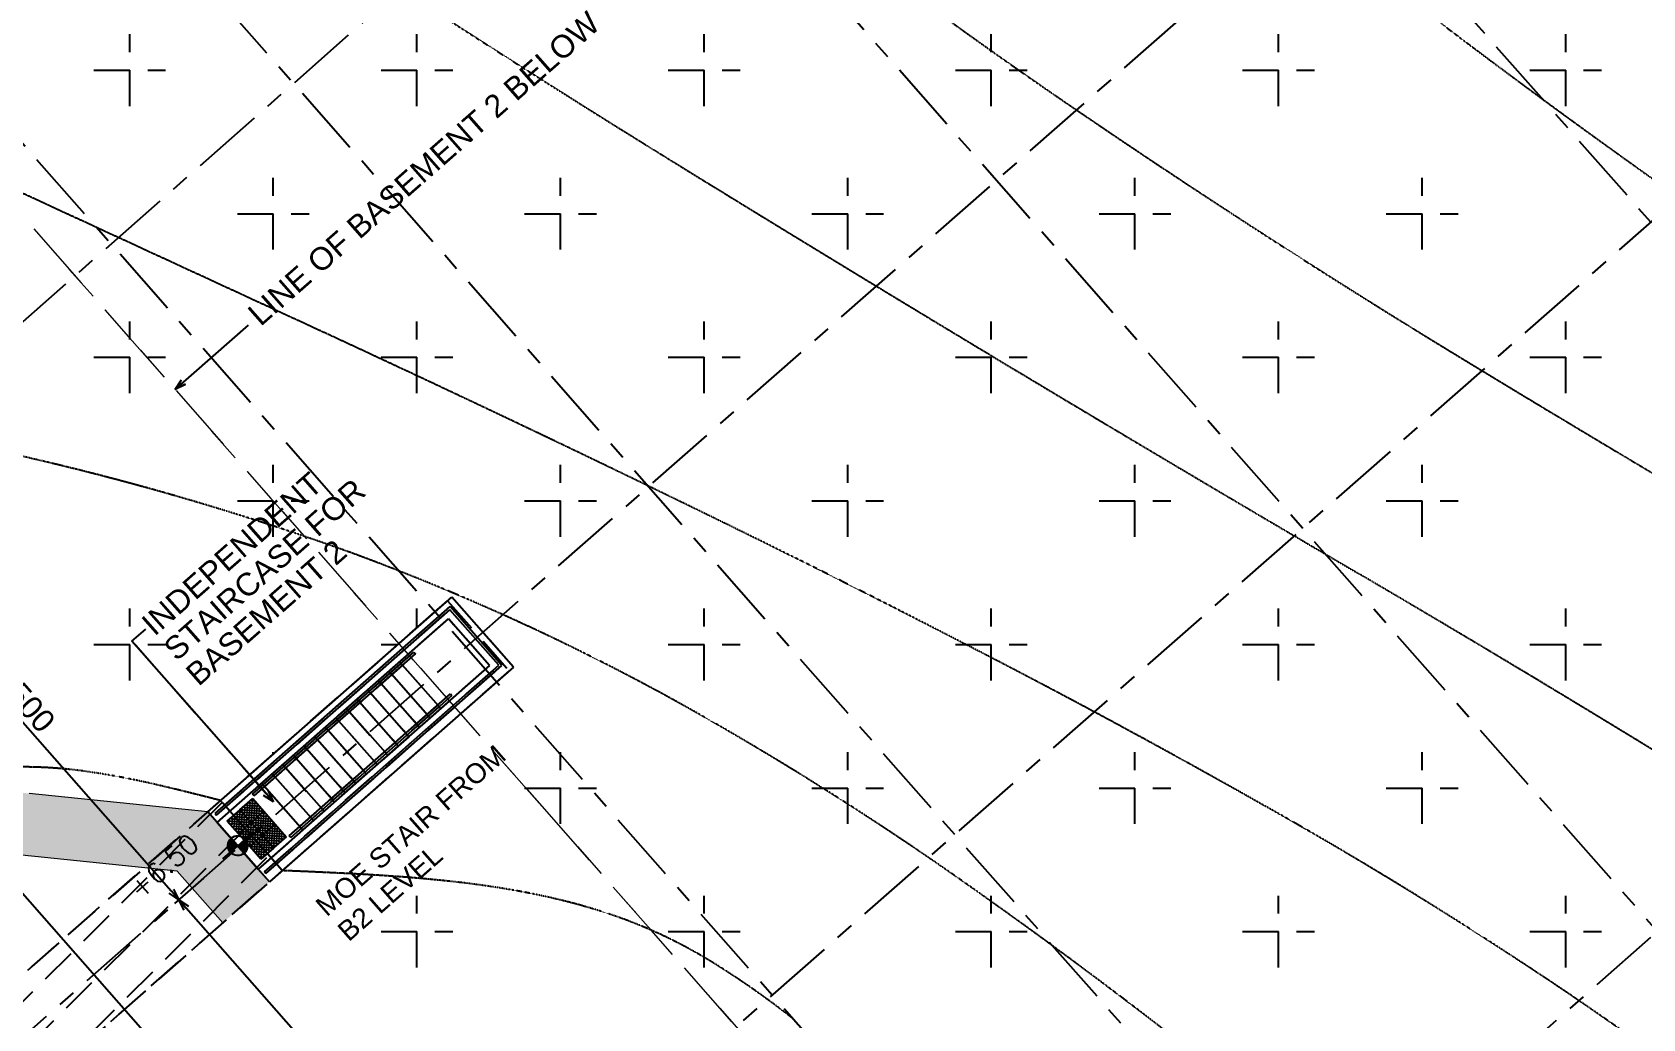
# Model space of a CAD drawing. Header units: millimetres. Extents: x 832728086 to 834530684, y 817551485 to 818349469.
# Drawn here: x 834297470 to 834325959, y 817949578 to 817967031 of the extents above; entities that cross this region are included whole.
import ezdxf

# ---------------------------------------------------------------- set-up
doc = ezdxf.new("R2010")
doc.units = ezdxf.units.MM
doc.header["$LTSCALE"] = 100
for name, pattern in [('Grid Line', [22.225, 12.7, -3.175, 3.175, -3.175]), ('Hidden', [9.525, 6.35, -3.175]), ('HIDDEN2', [4.7625, 3.175, -1.5875])]:
    doc.linetypes.add(name, pattern=pattern)
for name, color, linetype in [('+C-160', 160, 'Hidden'), ('3B50A-DLN-ARC-DWG-1003-P00-LRXX$0$DLN240__', 1, 'Continuous'), ('DLN020__', 6, 'Continuous'), ('DLN030_1', 1, 'Continuous'), ('DLN0401_', 7, 'Continuous'), ('DLN040__', 7, 'Continuous'), ('DLN210__', 7, 'Continuous'), ('DLN240__', 1, 'Continuous'), ('LEVEL', 7, 'Continuous')]:
    doc.layers.add(name, color=color, linetype=linetype)
for name, color, linetype, lineweight in [('+C-43', 43, 'Continuous', 9), ('A-FLOR', 192, 'Continuous', 9), ('Tactile', 251, 'Continuous', 5)]:
    doc.layers.add(name, color=color, linetype=linetype, lineweight=lineweight)
doc.styles.add('romans', font='romans.shx')
doc.styles.get("Standard").update_dxf_attribs({"font": 'swiss.ttf'})
doc.styles.add('Swis721tBT', font='swissl.ttf')
doc.dimstyles.new('INTDIM', dxfattribs={"dimtxt": 200, "dimasz": 125, "dimexe": 100, "dimexo": 150, "dimgap": 80, "dimtad": 1, "dimdec": 0, "dimzin": 9, "dimdsep": 46, "dimtxsty": 'Swis721tBT', "dimblk": 'OPEN30', "dimcen": -125, "dimclrd": 256, "dimclre": 256, "dimclrt": 2, "dimaunit": 1, "dimadec": 1, "dimazin": 0, "dimtfac": 0.444444, "dimtdec": 0, "dimtix": 1, "dimtmove": 2, "dimatfit": 3, "dimldrblk": 'OPEN30', "dimfxl": 0, "dimtolj": 1, "dimlwd": -1, "dimlwe": -1, "dimarcsym": 0})
doc.dimstyles.new('INTDIM350', dxfattribs={"dimtxt": 350, "dimasz": 200, "dimexe": 100, "dimexo": 150, "dimgap": 100, "dimtad": 1, "dimdec": 0, "dimzin": 9, "dimdsep": 46, "dimtxsty": 'Swis721tBT', "dimblk": 'OPEN30', "dimcen": -125, "dimclrd": 256, "dimclre": 256, "dimclrt": 2, "dimaunit": 1, "dimadec": 1, "dimazin": 0, "dimtfac": 0.444444, "dimtdec": 0, "dimtix": 1, "dimtmove": 2, "dimatfit": 3, "dimldrblk": 'OPEN30', "dimfxl": 0, "dimtolj": 1, "dimlwd": -1, "dimlwe": -1, "dimarcsym": 0})

# ---------------------------------------------------------------- blocks, each defined once
blk = doc.blocks.new('_Open30')
at = {"color": 0, "linetype": 'ByBlock', "lineweight": -2}
for p, q in [((-1, 0.27), (0, 0)), ((0, 0), (-1, -0.27)), ((0, 0), (-1, 0))]:
    blk.add_line(p, q, dxfattribs=at)
blk = doc.blocks.new('*D28')
at = {"layer": 'Defpoints', "color": 0}
for p in [(834269377, 817985820), (834268235, 817984815), (834325665, 817921862)]:
    blk.add_point(p, dxfattribs=at)
at = {"layer": 'DLN030_1', "linetype": 'Continuous'}
for p, q in [((834269264, 817985721), (834268160, 817984749)), ((834324391, 817921007), (834268367, 817984665)), ((834325552, 817921763), (834324448, 817920791))]:
    blk.add_line(p, q, dxfattribs=at)
at = {"layer": 'DLN030_1', "xscale": 200, "yscale": 200, "zscale": 200}
for p, rotation in [((834268235, 817984815), 131.3501965874743), ((834324523, 817920857), 311.3501965874743)]:
    blk.add_blockref('_Open30', p, dxfattribs=dict(at, rotation=rotation))
at = {"layer": 'DLN030_1', "color": 2, "insert": (834295471, 817953436), "char_height": 400, "attachment_point": 5, "rotation": 311.3502, "style": 'Swis721tBT'}
blk.add_mtext('\\A1;85200', dxfattribs=at)
blk = doc.blocks.new('*D33')
at = {"layer": 'Defpoints', "color": 0}
for p in [(834300611, 817952165), (834300064, 817951683), (834306137, 817946105)]:
    blk.add_point(p, dxfattribs=at)
at = {"layer": 'DLN030_1', "linetype": 'Continuous'}
for p, q in [((834300498, 817952066), (834299988, 817951617)), ((834305349, 817945677), (834300196, 817951533)), ((834306025, 817946006), (834305406, 817945461))]:
    blk.add_line(p, q, dxfattribs=at)
at = {"layer": 'DLN030_1', "xscale": 200, "yscale": 200, "zscale": 200}
for p, rotation in [((834300064, 817951683), 131.3501965874743), ((834305481, 817945527), 311.3501965874743)]:
    blk.add_blockref('_Open30', p, dxfattribs=dict(at, rotation=rotation))
at = {"layer": 'DLN030_1', "color": 2, "insert": (834303013, 817948764), "char_height": 400, "attachment_point": 5, "rotation": 311.3502, "style": 'Swis721tBT'}
blk.add_mtext('\\A1;8200', dxfattribs=at)
blk = doc.blocks.new('*D34')
at = {"layer": 'Defpoints', "color": 0}
for p in [(834294331, 817959293), (834293787, 817958814), (834300611, 817952165)]:
    blk.add_point(p, dxfattribs=at)
at = {"layer": 'DLN030_1', "linetype": 'Continuous'}
for p, q in [((834294218, 817959194), (834293712, 817958748)), ((834299931, 817951833), (834293919, 817958664)), ((834300498, 817952066), (834299988, 817951617))]:
    blk.add_line(p, q, dxfattribs=at)
at = {"layer": 'DLN030_1', "xscale": 200, "yscale": 200, "zscale": 200}
for p, rotation in [((834293787, 817958814), 131.3501965874743), ((834300064, 817951683), 311.3501965874743)]:
    blk.add_blockref('_Open30', p, dxfattribs=dict(at, rotation=rotation))
at = {"layer": 'DLN030_1', "color": 2, "insert": (834297349, 817955200), "char_height": 400, "attachment_point": 5, "rotation": 311.3502, "style": 'Swis721tBT'}
blk.add_mtext('\\A1;9500', dxfattribs=at)
blk = doc.blocks.new('*X5')
at = {"color": 0}
for p, q in [((45956, 42700), (46156, 42700)), ((45956, 42694), (46156, 42694)), ((45957, 42688), (46156, 42688)), ((45957, 42681), (46156, 42681)), ((45958, 42675), (46156, 42675)), ((45959, 42669), (46156, 42669)), ((45960, 42662), (46156, 42662)), ((45962, 42656), (46156, 42656)), ((45964, 42650), (46156, 42650)), ((45965, 42644), (46156, 42644)), ((45968, 42638), (46156, 42638)), ((45970, 42631), (46156, 42631)), ((45973, 42625), (46156, 42625)), ((45975, 42619), (46156, 42619)), ((45978, 42612), (46156, 42612)), ((45982, 42606), (46156, 42606)), ((45986, 42600), (46156, 42600)), ((45990, 42594), (46156, 42594)), ((45994, 42588), (46156, 42588)), ((45999, 42581), (46156, 42581)), ((46004, 42575), (46156, 42575)), ((46009, 42569), (46156, 42569)), ((46015, 42562), (46156, 42562)), ((46022, 42556), (46156, 42556)), ((46029, 42550), (46156, 42550)), ((46037, 42544), (46156, 42544)), ((46047, 42538), (46156, 42538)), ((46057, 42531), (46156, 42531)), ((46069, 42525), (46156, 42525)), ((46083, 42519), (46156, 42519)), ((46102, 42512), (46156, 42512)), ((46133, 42506), (46156, 42506))]:
    blk.add_line(p, q, dxfattribs=at)
blk = doc.blocks.new('*X4')
at = {"color": 0}
for p, q in [((46156, 42900), (46200, 42900)), ((46156, 42894), (46222, 42894)), ((46156, 42888), (46238, 42888)), ((46156, 42881), (46250, 42881)), ((46156, 42875), (46261, 42875)), ((46156, 42869), (46271, 42869)), ((46156, 42862), (46279, 42862)), ((46156, 42856), (46287, 42856)), ((46156, 42850), (46294, 42850)), ((46156, 42844), (46300, 42844)), ((46156, 42838), (46306, 42838)), ((46156, 42831), (46311, 42831)), ((46156, 42825), (46316, 42825)), ((46156, 42819), (46320, 42819)), ((46156, 42812), (46324, 42812)), ((46156, 42806), (46328, 42806)), ((46156, 42800), (46332, 42800)), ((46156, 42794), (46335, 42794)), ((46156, 42788), (46338, 42788)), ((46156, 42781), (46341, 42781)), ((46156, 42775), (46343, 42775)), ((46156, 42769), (46345, 42769)), ((46156, 42762), (46347, 42762)), ((46156, 42756), (46349, 42756)), ((46156, 42750), (46351, 42750)), ((46156, 42744), (46352, 42744)), ((46156, 42738), (46353, 42738)), ((46156, 42731), (46354, 42731)), ((46156, 42725), (46355, 42725)), ((46156, 42719), (46355, 42719)), ((46156, 42712), (46356, 42712)), ((46156, 42706), (46356, 42706))]:
    blk.add_line(p, q, dxfattribs=at)
blk = doc.blocks.new('ELFIN')
at = {"layer": 'LEVEL'}
for p, q in [((0, 0.5), (0, 0)), ((0, 0), (-0.5, 0)), ((0, 0), (0, -0.5)), ((0.5, 0), (0, 0))]:
    blk.add_line(p, q, dxfattribs=at)
for start, end in [(90, 180), (180, 270), (0, 90), (270, 0)]:
    blk.add_arc((0, 0), 0.25, start, end, dxfattribs=at)
at = {"layer": 'LEVEL', "xscale": 0.00125, "yscale": 0.00125, "zscale": 0.00125}
for name in ['*X4', '*X5']:
    blk.add_blockref(name, (-57.695, -53.381), dxfattribs=at)
at = {"layer": 'LEVEL', "style": 'romans'}
blk.add_attdef('ELFIN', (0.254, 0.347), '', height=0.5, dxfattribs=at)
blk = doc.blocks.new('A$C5BA90D9C')
at = {"layer": 'Tactile', "color": 9, "elevation": 0}
for points in [[(834301034, 817953176), (834301259, 817953374), (834301457, 817953149), (834301232, 817952950)], [(834301034, 817953176), (834301259, 817953374), (834301457, 817953149), (834301232, 817952950)], [(834301232, 817952950), (834301457, 817953149), (834301655, 817952923), (834301430, 817952725)], [(834301232, 817952950), (834301457, 817953149), (834301655, 817952923), (834301430, 817952725)], [(834301430, 817952725), (834301655, 817952923), (834301853, 817952698), (834301628, 817952500)]]:
    blk.add_lwpolyline(points, close=True, dxfattribs=at)
at = {"layer": 'Tactile', "color": 9}
for centre in [(834301121, 817953213, 0), (834301121, 817953213, 0), (834301163, 817953210, 0), (834301163, 817953210, 0), (834301166, 817953252, 0), (834301166, 817953252, 0), (834301206, 817953207, 0), (834301206, 817953207, 0), (834301208, 817953249, 0), (834301208, 817953249, 0), (834301211, 817953292, 0), (834301211, 817953292, 0), (834301248, 817953204, 0), (834301248, 817953204, 0), (834301251, 817953247, 0), (834301251, 817953247, 0), (834301253, 817953289, 0), (834301253, 817953289, 0), (834301256, 817953331, 0), (834301256, 817953331, 0), (834301290, 817953202, 0), (834301290, 817953202, 0), (834301293, 817953244, 0), (834301293, 817953244, 0), (834301296, 817953286, 0), (834301296, 817953286, 0), (834301335, 817953241, 0), (834301335, 817953241, 0), (834301076, 817953173, 0), (834301076, 817953173, 0), (834301116, 817953128, 0), (834301116, 817953128, 0), (834301118, 817953170, 0), (834301118, 817953170, 0), (834301155, 817953083, 0), (834301155, 817953083, 0), (834301158, 817953125, 0), (834301158, 817953125, 0), (834301161, 817953168, 0), (834301161, 817953168, 0), (834301195, 817953038, 0), (834301195, 817953038, 0), (834301198, 817953080, 0), (834301198, 817953080, 0), (834301200, 817953122, 0), (834301200, 817953122, 0), (834301203, 817953165, 0), (834301203, 817953165, 0), (834301235, 817952993, 0), (834301235, 817952993, 0), (834301237, 817953035, 0), (834301237, 817953035, 0), (834301240, 817953077, 0), (834301240, 817953077, 0), (834301243, 817953120, 0), (834301243, 817953120, 0), (834301245, 817953162, 0), (834301245, 817953162, 0), (834301274, 817952948, 0), (834301274, 817952948, 0), (834301280, 817953032, 0), (834301280, 817953032, 0), (834301282, 817953075, 0), (834301282, 817953075, 0), (834301285, 817953117, 0), (834301285, 817953117, 0), (834301288, 817953159, 0), (834301288, 817953159, 0), (834301317, 817952945, 0), (834301317, 817952945, 0), (834301319, 817952987, 0), (834301319, 817952987, 0), (834301325, 817953072, 0), (834301325, 817953072, 0), (834301327, 817953114, 0), (834301327, 817953114, 0), (834301330, 817953157, 0), (834301330, 817953157, 0), (834301333, 817953199, 0), (834301333, 817953199, 0), (834301359, 817952942, 0), (834301359, 817952942, 0), (834301362, 817952985, 0), (834301362, 817952985, 0), (834301364, 817953027, 0), (834301364, 817953027, 0), (834301370, 817953112, 0), (834301370, 817953112, 0), (834301372, 817953154, 0), (834301372, 817953154, 0), (834301375, 817953196, 0), (834301375, 817953196, 0), (834301401, 817952940, 0), (834301401, 817952940, 0), (834301404, 817952982, 0), (834301404, 817952982, 0), (834301407, 817953024, 0), (834301407, 817953024, 0), (834301409, 817953067, 0), (834301409, 817953067, 0), (834301415, 817953151, 0), (834301415, 817953151, 0), (834301444, 817952937, 0), (834301444, 817952937, 0), (834301446, 817952979, 0), (834301446, 817952979, 0), (834301449, 817953022, 0), (834301449, 817953022, 0), (834301452, 817953064, 0), (834301452, 817953064, 0), (834301454, 817953106, 0), (834301454, 817953106, 0), (834301486, 817952934, 0), (834301486, 817952934, 0), (834301489, 817952977, 0), (834301489, 817952977, 0), (834301491, 817953019, 0), (834301491, 817953019, 0), (834301494, 817953061, 0), (834301494, 817953061, 0), (834301528, 817952932, 0), (834301528, 817952932, 0), (834301531, 817952974, 0), (834301531, 817952974, 0), (834301534, 817953016, 0), (834301534, 817953016, 0), (834301571, 817952929, 0), (834301571, 817952929, 0), (834301573, 817952971, 0), (834301573, 817952971, 0), (834301613, 817952926, 0), (834301613, 817952926, 0), (834301314, 817952903, 0), (834301314, 817952903, 0), (834301353, 817952858, 0), (834301353, 817952858, 0), (834301356, 817952900, 0), (834301356, 817952900, 0), (834301393, 817952813, 0), (834301393, 817952813, 0), (834301396, 817952855, 0), (834301396, 817952855, 0), (834301399, 817952897, 0), (834301399, 817952897, 0), (834301433, 817952768, 0), (834301433, 817952768, 0), (834301435, 817952810, 0), (834301435, 817952810, 0), (834301438, 817952852, 0), (834301438, 817952852, 0), (834301441, 817952895, 0), (834301441, 817952895, 0), (834301474, 817952724, 0), (834301478, 817952807, 0), (834301478, 817952807, 0), (834301481, 817952850, 0), (834301481, 817952850, 0), (834301483, 817952892, 0), (834301483, 817952892, 0), (834301513, 817952679, 0), (834301516, 817952721, 0), (834301519, 817952763, 0), (834301523, 817952847, 0), (834301523, 817952847, 0), (834301526, 817952889, 0), (834301526, 817952889, 0), (834301553, 817952634, 0), (834301556, 817952676, 0), (834301558, 817952718, 0), (834301561, 817952761, 0), (834301564, 817952803, 0), (834301568, 817952886, 0), (834301568, 817952886, 0), (834301595, 817952631, 0), (834301598, 817952673, 0), (834301601, 817952716, 0), (834301604, 817952758, 0), (834301606, 817952800, 0), (834301609, 817952843, 0), (834301640, 817952671, 0), (834301643, 817952713, 0), (834301646, 817952755, 0), (834301649, 817952798, 0), (834301651, 817952840, 0), (834301654, 817952882, 0), (834301683, 817952668, 0), (834301686, 817952710, 0), (834301688, 817952753, 0), (834301691, 817952795, 0), (834301694, 817952837, 0), (834301725, 817952665, 0), (834301728, 817952708, 0), (834301731, 817952750, 0), (834301733, 817952792, 0), (834301767, 817952662, 0), (834301770, 817952705, 0), (834301773, 817952747, 0), (834301813, 817952702, 0), (834301593, 817952589, 0), (834301632, 817952544, 0), (834301635, 817952586, 0), (834301638, 817952628, 0), (834301677, 817952583, 0), (834301680, 817952626, 0), (834301722, 817952623, 0)]:
    blk.add_circle(centre, 11, dxfattribs=at)
blk = doc.blocks.new('A$C062A3D83')
at = {"layer": '+C-160', "lineweight": 18, "ltscale": 2}
for p, q in [((-49749, -14538), (-18995, -49482)), ((-18995, -49482), (-18995, -49482)), ((-18995, -49482), (-16848, -51921)), ((-16848, -51921), (-16848, -51922)), ((-16848, -51922), (7696, -79810))]:
    blk.add_line(p, q, dxfattribs=at)
at = {"layer": '+C-160'}
for p, q in [((-24138, -39535), (-24138, -38265)), ((-19058, -39535), (-19058, -38265)), ((-13978, -39535), (-13978, -38265)), ((-8898, -39535), (-8898, -38265)), ((-3818, -39535), (-3818, -38265)), ((1262, -39535), (1262, -38265)), ((-24773, -38900), (-23503, -38900)), ((-19693, -38900), (-18423, -38900)), ((-14613, -38900), (-13343, -38900)), ((-9533, -38900), (-8263, -38900)), ((-4453, -38900), (-3183, -38900)), ((627, -38900), (1897, -38900)), ((-21598, -42075), (-21598, -40805)), ((-16518, -42075), (-16518, -40805)), ((-11438, -42075), (-11438, -40805)), ((-6358, -42075), (-6358, -40805)), ((-1278, -42075), (-1278, -40805)), ((-22233, -41440), (-20963, -41440)), ((-17153, -41440), (-15883, -41440)), ((-12073, -41440), (-10803, -41440)), ((-6993, -41440), (-5723, -41440)), ((-1913, -41440), (-643, -41440)), ((-24138, -44615), (-24138, -43345)), ((-23185, -44418), (-22039, -43409)), ((-19058, -44615), (-19058, -43345)), ((-13978, -44615), (-13978, -43345)), ((-8898, -44615), (-8898, -43345)), ((-3818, -44615), (-3818, -43345)), ((1262, -44615), (1262, -43345)), ((-24773, -43980), (-23503, -43980)), ((-19693, -43980), (-18423, -43980)), ((-14613, -43980), (-13343, -43980)), ((-9533, -43980), (-8263, -43980)), ((-4453, -43980), (-3183, -43980)), ((627, -43980), (1897, -43980)), ((-21598, -47155), (-21598, -45885)), ((-16518, -47155), (-16518, -45885)), ((-11438, -47155), (-11438, -45885)), ((-6358, -47155), (-6358, -45885)), ((-1278, -47155), (-1278, -45885)), ((-22233, -46520), (-20963, -46520)), ((-17153, -46520), (-15883, -46520)), ((-12073, -46520), (-10803, -46520)), ((-6993, -46520), (-5723, -46520)), ((-1913, -46520), (-643, -46520)), ((-28088, -56713), (-18515, -48287)), ((-24138, -49695), (-24138, -48425)), ((-22756, -52020, 0), (-18440, -48221, 0)), ((-22627, -52053, 0), (-18472, -48389, 0)), ((-19058, -48766), (-19058, -48425)), ((-18515, -48287), (-17425, -49526)), ((-17554, -49432, 0), (-18472, -48389, 0)), ((-17350, -49460, 0), (-18440, -48221, 0)), ((-13978, -49695), (-13978, -48425)), ((-8898, -49695), (-8898, -48425)), ((-3818, -49695), (-3818, -48425)), ((1262, -49695), (1262, -48425)), ((-22601, -52083, 0), (-18476, -48445, 0)), ((-22591, -52207, 0), (-18500, -48607, 0)), ((-18740, -48485, 0), (-18740, -48485, 0)), ((-17774, -49433, 0), (-18500, -48607, 0)), ((-17610, -49429, 0), (-18476, -48446, 0)), ((-24100, -49002), (-23856, -48788)), ((-24773, -49060), (-23503, -49060)), ((-21728, -51697), (-24100, -49002)), ((-21965, -51709, 0), (-19112, -49199, 0)), ((-21938, -51739, 0), (-19085, -49229, 0)), ((-19693, -49060), (-19393, -49060)), ((-19112, -49198, 0), (-19086, -49229, 0)), ((-14613, -49060), (-13343, -49060)), ((-9533, -49060), (-8263, -49060)), ((-4453, -49060), (-3183, -49060)), ((627, -49060), (1897, -49060)), ((-17425, -49526), (-25187, -56357)), ((-17774, -49433, 0), (-21864, -53033, 0)), ((-21754, -53083, 0), (-17610, -49429, 0)), ((-21728, -53113, 0), (-17554, -49432, 0)), ((-17350, -49460, 0), (-21666, -53258, 0)), ((-19551, -49532, 0), (-18824, -50358, 0)), ((-19364, -49367, 0), (-18637, -50192, 0)), ((-19739, -49697, 0), (-19012, -50523, 0)), ((-21317, -52445, 0), (-18464, -49934, 0)), ((-21291, -52475, 0), (-18438, -49964, 0)), ((-20114, -50027, 0), (-19387, -50853, 0)), ((-19927, -49862, 0), (-19200, -50688, 0)), ((-18464, -49934, 0), (-18438, -49964, 0)), ((-20490, -50358, 0), (-19763, -51183, 0)), ((-20302, -50193, 0), (-19575, -51018, 0)), ((-18749, -50291, 0), (-18749, -50291, 0)), ((-20865, -50688, 0), (-20138, -51514, 0)), ((-20677, -50523, 0), (-19951, -51349, 0)), ((-21598, -51001), (-21598, -50965)), ((-21053, -50853, 0), (-20326, -51679, 0)), ((-16518, -52235), (-16518, -50965)), ((-11438, -52235), (-11438, -50965)), ((-6358, -52235), (-6358, -50965)), ((-1278, -52235), (-1278, -50965)), ((-21428, -51183, 0), (-20701, -52009, 0)), ((-21240, -51018, 0), (-20514, -51844, 0)), ((-21803, -51514, 0), (-21077, -52340, 0)), ((-21616, -51349, 0), (-20889, -52174, 0)), ((-22531, -51822), (-28088, -56713)), ((-21441, -53060), (-22531, -51822)), ((-22188, -51985, 0), (-21963, -51786, 0)), ((-22188, -51985, 0), (-21963, -51786, 0)), ((-21938, -51739, 0), (-21965, -51709, 0)), ((-21963, -51786, 0), (-21765, -52012, 0)), ((-21963, -51786, 0), (-21765, -52012, 0)), ((-17153, -51600), (-15883, -51600)), ((-12073, -51600), (-10803, -51600)), ((-6993, -51600), (-5723, -51600)), ((-1913, -51600), (-643, -51600)), ((-40443, -69794), (-22502, -51854)), ((-22591, -52207, 0), (-22756, -52020, 0)), ((-22627, -52053, 0), (-22601, -52083, 0)), ((-22413, -52184, 0), (-22187, -51986, 0)), ((-22413, -52184, 0), (-22187, -51986, 0)), ((-21990, -52210, 0), (-22188, -51985, 0)), ((-21990, -52210, 0), (-22188, -51985, 0)), ((-22187, -51986, 0), (-21989, -52211, 0)), ((-22187, -51986, 0), (-21989, -52211, 0)), ((-21765, -52012, 0), (-21990, -52210, 0)), ((-21990, -52210, 0), (-21765, -52012, 0)), ((-21990, -52210, 0), (-21765, -52012, 0)), ((-21765, -52012, 0), (-21990, -52210, 0)), ((-21765, -52012, 0), (-21567, -52237, 0)), ((-21765, -52012, 0), (-21567, -52237, 0)), ((-40072, -70308), (-22089, -52324)), ((-22591, -52207, 0), (-21864, -53033, 0)), ((-21864, -53033, 0), (-22591, -52207, 0)), ((-22591, -52207, 0), (-21864, -53033, 0)), ((-22565, -52237, 0), (-22538, -52267, 0)), ((-22565, -52237, 0), (-22538, -52267, 0)), ((-22214, -52409, 0), (-22413, -52184, 0)), ((-22214, -52409, 0), (-22413, -52184, 0)), ((-21989, -52211, 0), (-22214, -52409, 0)), ((-22214, -52409, 0), (-21989, -52211, 0)), ((-22214, -52409, 0), (-21989, -52211, 0)), ((-21989, -52211, 0), (-22214, -52409, 0)), ((-22016, -52634, 0), (-22214, -52409, 0)), ((-22016, -52634, 0), (-22214, -52409, 0)), ((-21792, -52435, 0), (-21990, -52210, 0)), ((-21792, -52435, 0), (-21990, -52210, 0)), ((-21989, -52211, 0), (-21791, -52436, 0)), ((-21989, -52211, 0), (-21791, -52436, 0)), ((-21567, -52237, 0), (-21792, -52435, 0)), ((-21567, -52237, 0), (-21792, -52435, 0)), ((-21792, -52435, 0), (-21567, -52237, 0)), ((-21567, -52237, 0), (-21368, -52462, 0)), ((-21791, -52436, 0), (-22016, -52634, 0)), ((-21791, -52436, 0), (-22016, -52634, 0)), ((-22016, -52634, 0), (-21791, -52436, 0)), ((-21818, -52859, 0), (-22016, -52634, 0)), ((-21593, -52661, 0), (-21818, -52859, 0)), ((-21594, -52660, 0), (-21792, -52435, 0)), ((-21791, -52436, 0), (-21593, -52661, 0)), ((-21368, -52462, 0), (-21594, -52660, 0)), ((-21291, -52475, 0), (-21317, -52445, 0)), ((-39672, -70791), (-21675, -52794)), ((-21917, -52973, 0), (-21891, -53003, 0)), ((-21917, -52973, 0), (-21891, -53003, 0)), ((-25187, -56357), (-21441, -53060)), ((-21666, -53258, 0), (-21864, -53033, 0)), ((-21728, -53113, 0), (-21754, -53083, 0)), ((-19058, -54775), (-19058, -53505)), ((-13978, -54775), (-13978, -53505)), ((-8898, -54775), (-8898, -53505)), ((-3818, -54775), (-3818, -53505)), ((1262, -54775), (1262, -53505)), ((-19693, -54140), (-18423, -54140)), ((-14613, -54140), (-13343, -54140)), ((-9533, -54140), (-8263, -54140)), ((-4453, -54140), (-3183, -54140)), ((627, -54140), (1897, -54140))]:
    blk.add_line(p, q, dxfattribs=at)
at = {"layer": '+C-160', "lineweight": -2}
for p, q in [((-23335, -44550), (-23221, -44378)), ((-23335, -44550), (-23185, -44418)), ((-23150, -44458), (-23335, -44550)), ((-21596, -51847), (-21769, -51732)), ((-21596, -51847), (-21728, -51697)), ((-21688, -51662), (-21596, -51847))]:
    blk.add_line(p, q, dxfattribs=at)
at = {"layer": '+C-160', "ltscale": 5e-05}
blk.add_line((-22531, -51822), (-21441, -53060), dxfattribs=at)
at = {"layer": '+C-160'}
for centre in [(-21966, -51829, 0), (-21966, -51829, 0), (-22280, -52107, 0), (-22280, -52107, 0), (-22238, -52110, 0), (-22238, -52110, 0), (-22235, -52068, 0), (-22235, -52068, 0), (-22195, -52113, 0), (-22195, -52113, 0), (-22193, -52070, 0), (-22193, -52070, 0), (-22190, -52028, 0), (-22190, -52028, 0), (-22153, -52115, 0), (-22153, -52115, 0), (-22150, -52073, 0), (-22150, -52073, 0), (-22146, -51987, 0), (-22146, -51987, 0), (-22111, -52118, 0), (-22111, -52118, 0), (-22106, -52032, 0), (-22106, -52032, 0), (-22104, -51990, 0), (-22104, -51990, 0), (-22101, -51948, 0), (-22101, -51948, 0), (-22067, -52077, 0), (-22067, -52077, 0), (-22064, -52035, 0), (-22064, -52035, 0), (-22061, -51993, 0), (-22061, -51993, 0), (-22058, -51950, 0), (-22058, -51950, 0), (-22056, -51908, 0), (-22056, -51908, 0), (-22027, -52123, 0), (-22027, -52123, 0), (-22024, -52080, 0), (-22024, -52080, 0), (-22022, -52038, 0), (-22022, -52038, 0), (-22019, -51995, 0), (-22019, -51995, 0), (-22016, -51953, 0), (-22016, -51953, 0), (-22013, -51911, 0), (-22013, -51911, 0), (-22011, -51868, 0), (-22011, -51868, 0), (-21985, -52125, 0), (-21985, -52125, 0), (-21982, -52083, 0), (-21982, -52083, 0), (-21979, -52041, 0), (-21979, -52041, 0), (-21977, -51998, 0), (-21977, -51998, 0), (-21974, -51956, 0), (-21974, -51956, 0), (-21971, -51914, 0), (-21971, -51914, 0), (-21968, -51871, 0), (-21968, -51871, 0), (-21942, -52128, 0), (-21942, -52128, 0), (-21940, -52086, 0), (-21940, -52086, 0), (-21937, -52043, 0), (-21937, -52043, 0), (-21934, -52001, 0), (-21934, -52001, 0), (-21931, -51959, 0), (-21931, -51959, 0), (-21929, -51916, 0), (-21929, -51916, 0), (-21926, -51874, 0), (-21926, -51874, 0), (-21897, -52088, 0), (-21897, -52088, 0), (-21895, -52046, 0), (-21895, -52046, 0), (-21892, -52004, 0), (-21892, -52004, 0), (-21889, -51961, 0), (-21889, -51961, 0), (-21886, -51919, 0), (-21886, -51919, 0), (-21858, -52133, 0), (-21858, -52133, 0), (-21852, -52049, 0), (-21852, -52049, 0), (-21849, -52006, 0), (-21849, -52006, 0), (-21847, -51964, 0), (-21847, -51964, 0), (-21815, -52136, 0), (-21815, -52136, 0), (-21813, -52094, 0), (-21813, -52094, 0), (-21807, -52009, 0), (-21807, -52009, 0), (-21773, -52139, 0), (-21773, -52139, 0), (-21770, -52096, 0), (-21770, -52096, 0), (-21768, -52054, 0), (-21768, -52054, 0), (-21731, -52141, 0), (-21731, -52141, 0), (-21728, -52099, 0), (-21728, -52099, 0), (-21688, -52144, 0), (-21688, -52144, 0), (-22370, -52187, 0), (-22370, -52187, 0), (-22331, -52232, 0), (-22331, -52232, 0), (-22328, -52189, 0), (-22328, -52189, 0), (-22325, -52147, 0), (-22325, -52147, 0), (-22291, -52277, 0), (-22291, -52277, 0), (-22288, -52234, 0), (-22288, -52234, 0), (-22286, -52192, 0), (-22286, -52192, 0), (-22283, -52150, 0), (-22283, -52150, 0), (-22251, -52322, 0), (-22251, -52322, 0), (-22249, -52279, 0), (-22249, -52279, 0), (-22246, -52237, 0), (-22246, -52237, 0), (-22243, -52195, 0), (-22243, -52195, 0), (-22241, -52152, 0), (-22241, -52152, 0), (-22212, -52367, 0), (-22212, -52367, 0), (-22209, -52324, 0), (-22209, -52324, 0), (-22206, -52282, 0), (-22206, -52282, 0), (-22204, -52240, 0), (-22204, -52240, 0), (-22201, -52197, 0), (-22201, -52197, 0), (-22198, -52155, 0), (-22198, -52155, 0), (-22172, -52412, 0), (-22172, -52412, 0), (-22167, -52327, 0), (-22167, -52327, 0), (-22164, -52285, 0), (-22164, -52285, 0), (-22161, -52242, 0), (-22161, -52242, 0), (-22159, -52200, 0), (-22159, -52200, 0), (-22156, -52158, 0), (-22156, -52158, 0), (-22130, -52414, 0), (-22130, -52414, 0), (-22127, -52372, 0), (-22127, -52372, 0), (-22122, -52287, 0), (-22122, -52287, 0), (-22119, -52245, 0), (-22119, -52245, 0), (-22116, -52203, 0), (-22116, -52203, 0), (-22114, -52160, 0), (-22114, -52160, 0), (-22087, -52417, 0), (-22087, -52417, 0), (-22085, -52375, 0), (-22085, -52375, 0), (-22082, -52332, 0), (-22082, -52332, 0), (-22077, -52248, 0), (-22077, -52248, 0), (-22074, -52205, 0), (-22074, -52205, 0), (-22071, -52163, 0), (-22071, -52163, 0), (-22045, -52420, 0), (-22045, -52420, 0), (-22042, -52377, 0), (-22042, -52377, 0), (-22040, -52335, 0), (-22040, -52335, 0), (-22037, -52293, 0), (-22037, -52293, 0), (-22032, -52208, 0), (-22032, -52208, 0), (-22003, -52423, 0), (-22003, -52423, 0), (-22000, -52380, 0), (-22000, -52380, 0), (-21997, -52338, 0), (-21997, -52338, 0), (-21995, -52296, 0), (-21995, -52296, 0), (-21992, -52253, 0), (-21992, -52253, 0), (-21987, -52168, 0), (-21987, -52168, 0), (-21960, -52425, 0), (-21960, -52425, 0), (-21958, -52383, 0), (-21958, -52383, 0), (-21955, -52341, 0), (-21955, -52341, 0), (-21952, -52298, 0), (-21952, -52298, 0), (-21948, -52213, 0), (-21948, -52213, 0), (-21918, -52428, 0), (-21918, -52428, 0), (-21915, -52386, 0), (-21915, -52386, 0), (-21913, -52343, 0), (-21913, -52343, 0), (-21908, -52258, 0), (-21908, -52258, 0), (-21905, -52215, 0), (-21905, -52215, 0), (-21903, -52173, 0), (-21903, -52173, 0), (-21873, -52388, 0), (-21873, -52388, 0), (-21868, -52303, 0), (-21868, -52303, 0), (-21866, -52260, 0), (-21866, -52260, 0), (-21863, -52218, 0), (-21863, -52218, 0), (-21860, -52176, 0), (-21860, -52176, 0), (-21829, -52348, 0), (-21829, -52348, 0), (-21826, -52305, 0), (-21826, -52305, 0), (-21823, -52263, 0), (-21823, -52263, 0), (-21821, -52221, 0), (-21821, -52221, 0), (-21818, -52178, 0), (-21818, -52178, 0), (-21789, -52393, 0), (-21789, -52393, 0), (-21786, -52350, 0), (-21786, -52350, 0), (-21784, -52308, 0), (-21784, -52308, 0), (-21781, -52266, 0), (-21781, -52266, 0), (-21778, -52223, 0), (-21778, -52223, 0), (-21776, -52181, 0), (-21776, -52181, 0), (-21744, -52353, 0), (-21744, -52353, 0), (-21741, -52311, 0), (-21741, -52311, 0), (-21739, -52268, 0), (-21739, -52268, 0), (-21736, -52226, 0), (-21736, -52226, 0), (-21733, -52184, 0), (-21733, -52184, 0), (-21703, -52397, 0), (-21699, -52313, 0), (-21699, -52313, 0), (-21696, -52271, 0), (-21696, -52271, 0), (-21694, -52229, 0), (-21694, -52229, 0), (-21691, -52186, 0), (-21691, -52186, 0), (-21661, -52400, 0), (-21658, -52357, 0), (-21654, -52274, 0), (-21654, -52274, 0), (-21651, -52231, 0), (-21651, -52231, 0), (-21649, -52189, 0), (-21649, -52189, 0), (-21618, -52402, 0), (-21616, -52360, 0), (-21613, -52318, 0), (-21609, -52234, 0), (-21609, -52234, 0), (-21576, -52405, 0), (-21573, -52363, 0), (-21571, -52320, 0), (-21568, -52278, 0), (-21534, -52408, 0), (-21531, -52365, 0), (-21528, -52323, 0), (-21491, -52410, 0), (-21489, -52368, 0), (-21449, -52413, 0), (-22132, -52457, 0), (-22132, -52457, 0), (-22093, -52502, 0), (-22093, -52502, 0), (-22090, -52459, 0), (-22090, -52459, 0), (-22053, -52547, 0), (-22053, -52547, 0), (-22050, -52505, 0), (-22050, -52505, 0), (-22048, -52462, 0), (-22048, -52462, 0), (-22013, -52592, 0), (-22013, -52592, 0), (-22011, -52550, 0), (-22011, -52550, 0), (-22008, -52507, 0), (-22008, -52507, 0), (-22005, -52465, 0), (-22005, -52465, 0), (-21972, -52636, 0), (-21968, -52552, 0), (-21968, -52552, 0), (-21966, -52510, 0), (-21966, -52510, 0), (-21963, -52468, 0), (-21963, -52468, 0), (-21933, -52681, 0), (-21930, -52638, 0), (-21927, -52596, 0), (-21923, -52513, 0), (-21923, -52513, 0), (-21921, -52470, 0), (-21921, -52470, 0), (-21890, -52683, 0), (-21888, -52641, 0), (-21885, -52599, 0), (-21882, -52556, 0), (-21878, -52473, 0), (-21878, -52473, 0), (-21876, -52431, 0), (-21876, -52431, 0), (-21848, -52686, 0), (-21845, -52644, 0), (-21843, -52601, 0), (-21840, -52559, 0), (-21837, -52517, 0), (-21833, -52433, 0), (-21833, -52433, 0), (-21806, -52689, 0), (-21803, -52647, 0), (-21800, -52604, 0), (-21798, -52562, 0), (-21795, -52519, 0), (-21792, -52477, 0), (-21763, -52692, 0), (-21761, -52649, 0), (-21758, -52607, 0), (-21755, -52565, 0), (-21753, -52522, 0), (-21748, -52437, 0), (-21721, -52694, 0), (-21718, -52652, 0), (-21716, -52610, 0), (-21713, -52567, 0), (-21708, -52482, 0), (-21706, -52439, 0), (-21679, -52697, 0), (-21676, -52655, 0), (-21673, -52612, 0), (-21669, -52527, 0), (-21666, -52484, 0), (-21663, -52442, 0), (-21634, -52657, 0), (-21629, -52572, 0), (-21626, -52529, 0), (-21624, -52487, 0), (-21621, -52445, 0), (-21590, -52617, 0), (-21587, -52574, 0), (-21584, -52532, 0), (-21581, -52490, 0), (-21579, -52447, 0), (-21544, -52577, 0), (-21542, -52535, 0), (-21539, -52492, 0), (-21536, -52450, 0), (-21499, -52537, 0), (-21497, -52495, 0), (-21494, -52453, 0), (-21454, -52498, 0), (-21452, -52455, 0), (-21409, -52458, 0), (-21893, -52726, 0), (-21854, -52771, 0), (-21851, -52729, 0), (-21814, -52816, 0), (-21811, -52774, 0), (-21809, -52731, 0), (-21769, -52776, 0), (-21766, -52734, 0), (-21724, -52737, 0)]:
    blk.add_circle(centre, 11, dxfattribs=at)
at = {"layer": '+C-160', "ltscale": 0.01}
for radius in [37683, 32483, 32183, 32183, 31683, 31683]:
    blk.add_arc((-8912, -45907), radius, 80.0407, 176.6119, dxfattribs=at)
at = {"layer": '+C-160', "ltscale": 5e-05}
for centre, radius, start, end in [((95647, 138342), 210071, 235.08255, 238.32635), ((-6319992, -13680820), 15021865, 65.2064843, 65.2846556), ((51038, 45983), 103631, 231.32386, 235.53236), ((92161, 84732), 154108, 231.38132, 236.48708), ((81233, 90330), 157281, 235.60664, 238.39346), ((308582, 483509), 615635, 238.328348, 239.661969), ((-170684, -367801), 357266, 63.84236, 65.15669), ((199513, 284698), 384808, 238.56167, 240.07836), ((-37286, -94871), 50410, 70.3185, 88.1334), ((-112233, -248192), 224140, 62.72159, 63.77497), ((-34607, -86502), 41629, 59.7391, 69.9116), ((-163888, -323225), 319270, 58.31085, 59.61016), ((-76786, -180245), 147503, 60.4436, 62.86279), ((-42460, -100244), 57456, 54.96408, 59.88092), ((-26042, -59327), 8100, 82.2713, 97.3449), ((-26788, -64696), 13520, 76.9751, 82.1978), ((-33200, -92472), 42027, 75.2936, 76.9935), ((-42136, -119536), 77603, 55.98486, 60.58719), ((-24601, -135217), 82217, 87.1049, 87.79678), ((-22620, -98242), 45190, 85.9936, 87.2462), ((-21303, -79462), 26364, 83.8703, 85.9974), ((-20423, -71283), 18138, 80.8215, 83.8749), ((-66043, -133768), 98444, 50.14704, 54.92637), ((-19531, -65925), 12706, 74.5058, 80.9362), ((-18462, -62193), 8823, 57.9244, 74.7207), ((-22162, -68102), 15795, 51.8384, 57.9354), ((-29398, -100598), 54780, 51.6346, 55.9472)]:
    blk.add_arc(centre, radius, start, end, dxfattribs=at)

msp = doc.modelspace()

# ---------------------------------------------------------------- hatches: boundary and pattern name
at = {"layer": '+C-43', "ltscale": 5}
h = msp.add_hatch(color=256, dxfattribs=at)
h.dxf.hatch_style = 1
h.paths.add_polyline_path([(834282300.354, 817955105.2354), (834282168.3182, 817954012.9963), (834300036.1808, 817952189.9212), (834300841.6908, 817951274.6586), (834301667.4371, 817952001.3772), (834300576.9546, 817953240.4564)])

# ---------------------------------------------------------------- linework, layer by layer
at = {"layer": '3B50A-DLN-ARC-DWG-1003-P00-LRXX$0$DLN240__', "color": 1}
for p, q in [((834301368.7987, 817953551.0183, 0.0171), (834304221.4002, 817956061.5273, 0.0052)), ((834304221.385, 817956061.5445, 0.0052), (834304247.8114, 817956031.5171, 0.0052)), ((834301395.2251, 817953520.9909, 0.0171), (834304247.8266, 817956031.4999, 0.0052)), ((834303969.7778, 817955893.3467, 0.0052), (834304696.5034, 817955067.5925, 0.0052)), ((834303594.435, 817955563.0169, 0.0052), (834304321.1606, 817954737.2627, 0.0052)), ((834303782.1064, 817955728.1818, 0.0052), (834304508.832, 817954902.4276, 0.0052)), ((834302016.2451, 817952815.3464, 0.0171), (834304868.8336, 817955325.8719, -0.0092)), ((834302042.6714, 817952785.3189, 0.0171), (834304895.2739, 817955295.8287, 0.0052)), ((834303219.0922, 817955232.6871, 0.0052), (834303945.8177, 817954406.9329, 0.0052)), ((834303406.7636, 817955397.852, 0.0052), (834304133.4891, 817954572.0978, 0.0052)), ((834304868.8323, 817955325.8734, 0.0052), (834304895.2587, 817955295.8459, 0.0052)), ((834303031.4208, 817955067.5222, 0.0052), (834303758.1463, 817954241.768, 0.0052)), ((834304584.1651, 817954968.7968, 0.0052), (834304584.1838, 817954968.7756, 0.0052)), ((834302656.078, 817954737.1924, 0.0052), (834303382.8035, 817953911.4382, 0.0052)), ((834302843.7494, 817954902.3573, 0.0052), (834303570.4749, 817954076.6031, 0.0052)), ((834302280.7352, 817954406.8626, 0.0052), (834303007.4607, 817953581.1084, 0.0052)), ((834302468.4066, 817954572.0275, 0.0052), (834303195.1321, 817953746.2733, 0.0052)), ((834301905.3923, 817954076.5329, 0.0052), (834302632.1179, 817953250.7787, 0.0052)), ((834302093.0638, 817954241.6977, 0.0052), (834302819.7893, 817953415.9436, 0.0052)), ((834301717.7209, 817953911.368, 0.0052), (834302444.4465, 817953085.6138, 0.0052)), ((834301395.2253, 817953520.9911, 0.0171), (834301368.8001, 817953551.0172, 0.0193)), ((834301530.0502, 817953746.2033, 0.0052), (834302256.7758, 817952920.4491, 0.0052)), ((834301468.8348, 817952227.0424, 0.0052), (834300742.1195, 817953052.7849, 0.0052)), ((834300742.1279, 817953052.7754, 0.0052), (834301468.8535, 817952227.0212, 0.0052)), ((834300768.5464, 817953022.7569, 0.006), (834300794.9728, 817952992.7295, 0.006)), ((834302042.6765, 817952785.3234, 0.0171), (834302016.2512, 817952815.3494, 0.0193)), ((834301415.9928, 817952287.085, 0.006), (834301442.4192, 817952257.0575, 0.006))]:
    msp.add_line(p, q, dxfattribs=at)
at = {"layer": 'A-FLOR', "color": 4, "linetype": 'Hidden', "ltscale": 5}
for p, q in [((834300576.9546, 817953240.4564, 0.0411), (834282300.354, 817955105.2354)), ((834300036.1808, 817952189.9212, 0.0401), (834282168.3182, 817954012.9963, 0))]:
    msp.add_line(p, q, dxfattribs=at)
at = {"layer": 'A-FLOR', "color": 4, "ltscale": 5}
for p, q in [((834300576.9546, 817953240.4564, 0.0411), (834301667.4403, 817952001.3894)), ((834300036.1808, 817952189.9212, 0.0303), (834300841.6908, 817951274.6586))]:
    msp.add_line(p, q, dxfattribs=at)
at = {"layer": 'DLN020__', "linetype": 'Grid Line'}
for p, q in [((834347704.6152, 817939121.1462), (834283906.9643, 818011612.3064)), ((834353113.9326, 818011026.4231), (834285504.5139, 817951525.0703)), ((834341548.9931, 817933703.7376), (834277751.3421, 818006194.8978)), ((834361118.7104, 818005416.1294), (834291780.7799, 817944393.5568)), ((834335393.3709, 817928286.329), (834271595.72, 818000777.4892)), ((834366536.119, 817999260.5073), (834297198.1885, 817938237.9347)), ((834332165.4227, 817925445.4928), (834268367.7718, 817997936.653)), ((834372812.6492, 817992128.6936), (834303474.7187, 817931106.121))]:
    msp.add_line(p, q, dxfattribs=at)
at = {"layer": 'DLN210__', "color": 2, "linetype": 'HIDDEN2', "lineweight": 18, "ltscale": 2}
msp.add_lwpolyline([(834322079.0504, 818033400.7794), (834273584.7587, 817990722.1703), (834304338.188, 817955778.066), (834304338.0644, 817955777.9573), (834306485.0849, 817953338.8671), (834306485.3316, 817953338.3377), (834331029.1096, 817925450.0548), (834375214.7739, 817964337.2819), (834375214.7739, 817964337.2819), (834375214.7739, 817964337.2819), (834374049.3733, 817981008.6316), (834340358.4538, 818019248.4846, 0.2453038077), (834331397.2624, 818022812.8034), (834322079.0504, 818033400.7794), (834273584.7587, 817990722.1703)], format="xyb", close=True, dxfattribs=at)
at = {"layer": 'DLN240__', "color": 1}
for p, q in [((834300576.9546, 817953240.4564, 0.0411), (834304893.0977, 817957038.9856, 0.0046)), ((834305983.1711, 817955800.3712, 0.0052), (834304893.0931, 817957038.9909, 0.0052)), ((834300705.934, 817953207.4243, 0.0411), (834304861.1244, 817956870.9746, 0.0254)), ((834300732.3603, 817953177.3969, 0.0411), (834304857.4376, 817956814.6182, 0.0254)), ((834300742.1279, 817953052.7754, 0.0052), (834304833.0568, 817956653.1165, -0.0355)), ((834304592.8235, 817956774.7218, 0.0052), (834304592.8188, 817956774.727, 0.0052)), ((834305559.7614, 817955827.386, 0.0052), (834304833.0569, 817956653.1163, 0.0052)), ((834305722.9664, 817955831.1465, 0.0254), (834304857.5234, 817956814.5207, 0.0254)), ((834305779.4202, 817955827.5454, 0.0254), (834304861.1244, 817956870.9746, 0.0254)), ((834305559.7609, 817955827.3866, -0.0458), (834301468.8535, 817952227.0212, 0.0052)), ((834301579.0362, 817952177.5061, 0.0411), (834305722.9054, 817955831.2158, 0.0251)), ((834301605.4626, 817952147.4787, 0.0411), (834305779.3597, 817955827.6142, 0.0251)), ((834305983.1711, 817955800.3713, 0.0046), (834301667.0327, 817952001.8367, 0.0411)), ((834300742.1195, 817953052.785, 0.0512), (834300576.9546, 817953240.4564, 0.0411)), ((834300705.934, 817953207.4243, 0.0411), (834300732.3603, 817953177.3969, 0.0411)), ((834300742.1201, 817953052.7843, 0.0464), (834301468.8348, 817952227.0424, 0.0363)), ((834300768.5464, 817953022.7569, 0.1114), (834300794.9728, 817952992.7295, 0.1114)), ((834301415.982, 817952287.0973, 0.1013), (834301442.4084, 817952257.0698, 0.1013)), ((834301667.0327, 817952001.8367, 0.0411), (834301468.824, 817952227.0547, 0.0411)), ((834301605.4626, 817952147.4787, 0.0411), (834301579.0362, 817952177.5061, 0.0411))]:
    msp.add_line(p, q, dxfattribs=at)

# ---------------------------------------------------------------- block references
at = {"layer": '+C-160', "ltscale": 5}
msp.add_blockref('A$C062A3D83', (834323333.3128, 818005260.0327), dxfattribs=at)
at = {"layer": 'LEVEL'}
ref = msp.add_blockref('ELFIN', (834301105.7413, 817952639.6135, 0.0052), dxfattribs=dict(at, xscale=-700.0000000000001, yscale=700.0000000000001, zscale=700.0000000000001, rotation=41.35019554188914))
ref.add_attrib('ELFIN', '+6.50', (834299373.1064, 817951668.9653, 0.0052), dxfattribs={"height": 350, "rotation": 41.35019207, "style": 'romans'})
at = {"layer": 'Tactile', "color": 9}
for p in [(-112.9559, -99.4097), (112.2481, 98.7901)]:
    msp.add_blockref('A$C5BA90D9C', p, dxfattribs=at)

# ---------------------------------------------------------------- texts
at = {"color": 0, "insert": (834301245.6024, 817962113.8487, 0.0803), "char_height": 400, "attachment_point": 1, "rotation": 41.35019583}
msp.add_mtext('LINE OF{\\C7; BASEMENT 2 }BELOW', dxfattribs=at)
at = {"layer": 'DLN0401_'}
for s, p in [('INDEPENDENT', (834299632.0607, 817956332.6794)), ('STAIRCASE FOR ', (834300022.2417, 817955889.3297)), ('BASEMENT 2', (834300412.4226, 817955445.98))]:
    msp.add_text(s, height=400, rotation=41.35019659, dxfattribs=at).set_placement(p)
at = {"layer": 'DLN040__', "color": 0, "insert": (834302448.9643, 817951632.4223), "char_height": 350, "width": 11358.22444, "attachment_point": 1, "rotation": 41.35019583, "line_spacing_factor": 1.00667}
msp.add_mtext('MOE STAIR FROM \\PB2 LEVEL', dxfattribs=at)

# ---------------------------------------------------------------- dimensions: what is measured, and where the dimension line sits
at = {"layer": 'DLN030_1'}
for base, p1, p2, picture, middle in [((834268234.7779, 817984815.415), (834325664.7353, 817921861.8346), (834269376.5388, 817985820.2502), '*D28', (834295470.9447, 817953435.6146)), ((834293787.2472, 817958814.496), (834300611.0237, 817952164.8328), (834294331.0042, 817959293.043), '*D34', (834297348.5196, 817955200.1852)), ((834300063.5132, 817951682.9826), (834306137.2817, 817946105.0062), (834300611.0237, 817952164.8328), '*D33', (834303013.1317, 817948763.674))]:
    dim = msp.add_linear_dim(base=base, p1=p1, p2=p2, angle=131.35019659, dimstyle='INTDIM', override={"dimtxt": 400, "dimasz": 200, "dimarcsym": 2}, dxfattribs=at)
    dim.commit()
    dim.dimension.update_dxf_attribs({"geometry": picture, "text_midpoint": middle, "dimtype": 160})

# ---------------------------------------------------------------- leaders
at = {"color": 0}
msp.add_leader([(834299997.9933, 817960709.6857), (834301294.4273, 817961850.6448)], dimstyle='INTDIM350', override={"dimgap": 100, "dimtad": 0}, dxfattribs=at)
at = {"layer": 'DLN0401_'}
msp.add_leader([(834301737.0551, 817953412.9231), (834299233.4068, 817956257.7358), (834299477.4531, 817956472.5149)], dimstyle='INTDIM', override={"dimtxt": 350, "dimasz": 200, "dimgap": 30, "dimclrd": 1, "dimarcsym": 2}, dxfattribs=at)

doc.saveas('drawing.dxf')
